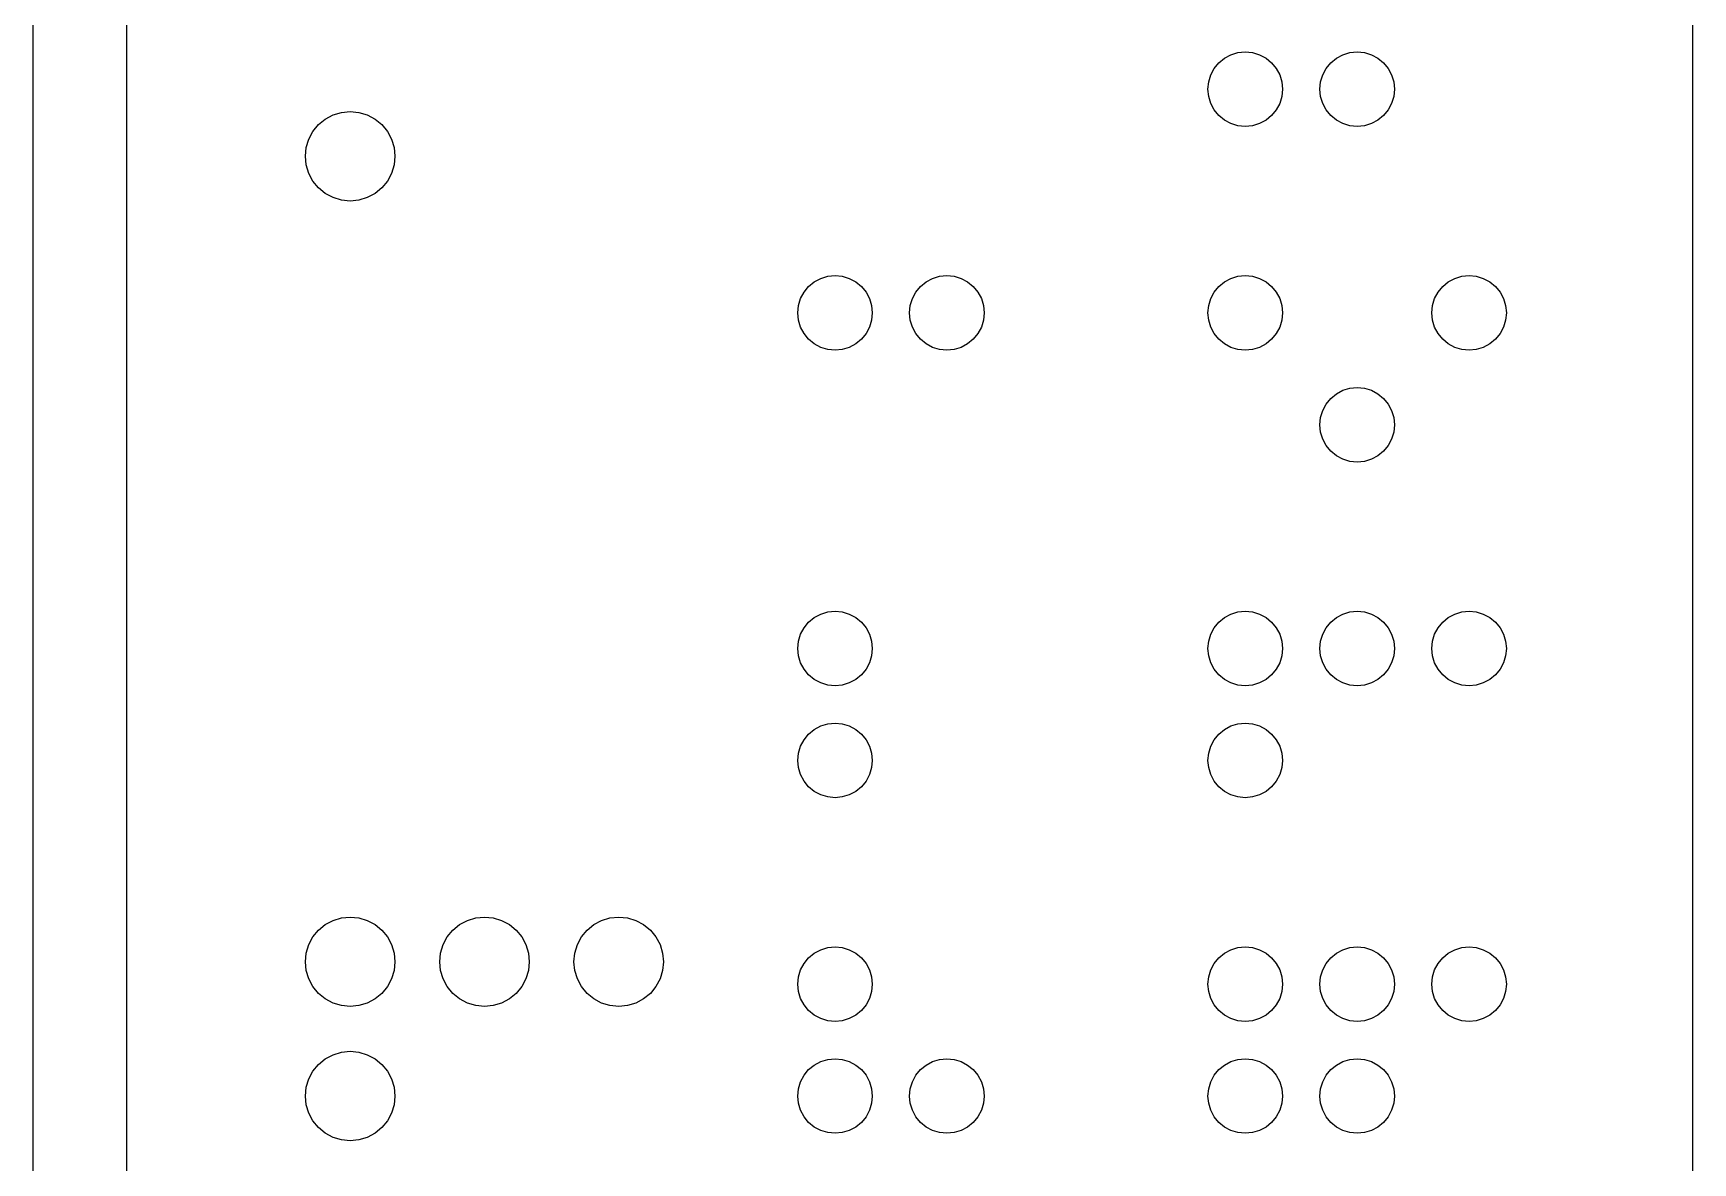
# Model space of a CAD drawing. Header units: metres. Extents: x 10 to 214, y -112 to 112.
# Drawn here: x 169.5 to 214, y 27.21 to 57.5 of the extents above; entities that cross this region are included whole.
import ezdxf

# ---------------------------------------------------------------- set-up
doc = ezdxf.new("R2010")
doc.units = ezdxf.units.M

msp = doc.modelspace()

# ---------------------------------------------------------------- linework, layer by layer
for p, q in [((169.5, -106), (169.5, 106)), ((172, 106), (172, -106)), ((214, -106), (214, 106)), ((201.617, 56.9239), (201.805, 56.9808)), ((201.805, 56.9808), (202, 57)), ((202, 57), (202.195, 56.9808)), ((202.195, 56.9808), (202.383, 56.9239)), ((204.617, 56.9239), (204.805, 56.9808)), ((204.805, 56.9808), (205, 57)), ((205, 57), (205.195, 56.9808)), ((205.195, 56.9808), (205.383, 56.9239)), ((201.076, 56.3827), (201.169, 56.5556)), ((201.169, 56.5556), (201.293, 56.7071)), ((201.293, 56.7071), (201.444, 56.8315)), ((201.444, 56.8315), (201.617, 56.9239)), ((202.383, 56.9239), (202.556, 56.8315)), ((202.556, 56.8315), (202.707, 56.7071)), ((202.707, 56.7071), (202.831, 56.5556)), ((202.831, 56.5556), (202.924, 56.3827)), ((204.076, 56.3827), (204.169, 56.5556)), ((204.169, 56.5556), (204.293, 56.7071)), ((204.293, 56.7071), (204.444, 56.8315)), ((204.444, 56.8315), (204.617, 56.9239)), ((205.383, 56.9239), (205.556, 56.8315)), ((205.556, 56.8315), (205.707, 56.7071)), ((205.707, 56.7071), (205.831, 56.5556)), ((205.831, 56.5556), (205.924, 56.3827)), ((201, 56), (201.019, 56.1951)), ((201.019, 56.1951), (201.076, 56.3827)), ((202.924, 56.3827), (202.981, 56.1951)), ((202.981, 56.1951), (203, 56)), ((204, 56), (204.019, 56.1951)), ((204.019, 56.1951), (204.076, 56.3827)), ((205.924, 56.3827), (205.981, 56.1951)), ((205.981, 56.1951), (206, 56)), ((201.019, 55.8049), (201, 56)), ((201.076, 55.6173), (201.019, 55.8049)), ((202.981, 55.8049), (202.924, 55.6173)), ((203, 56), (202.981, 55.8049)), ((204.019, 55.8049), (204, 56)), ((204.076, 55.6173), (204.019, 55.8049)), ((205.981, 55.8049), (205.924, 55.6173)), ((206, 56), (205.981, 55.8049)), ((177.151, 55.0485), (177.333, 55.1978)), ((177.333, 55.1978), (177.541, 55.3087)), ((177.541, 55.3087), (177.766, 55.377)), ((177.766, 55.377), (178, 55.4)), ((178, 55.4), (178.234, 55.377)), ((178.234, 55.377), (178.459, 55.3087)), ((178.459, 55.3087), (178.667, 55.1978)), ((178.667, 55.1978), (178.848, 55.0485)), ((201.169, 55.4444), (201.076, 55.6173)), ((201.293, 55.2929), (201.169, 55.4444)), ((201.444, 55.1685), (201.293, 55.2929)), ((202.707, 55.2929), (202.556, 55.1685)), ((202.831, 55.4444), (202.707, 55.2929)), ((202.924, 55.6173), (202.831, 55.4444)), ((204.169, 55.4444), (204.076, 55.6173)), ((204.293, 55.2929), (204.169, 55.4444)), ((204.444, 55.1685), (204.293, 55.2929)), ((205.707, 55.2929), (205.556, 55.1685)), ((205.831, 55.4444), (205.707, 55.2929)), ((205.924, 55.6173), (205.831, 55.4444)), ((176.891, 54.6592), (177.002, 54.8667)), ((177.002, 54.8667), (177.151, 55.0485)), ((178.848, 55.0485), (178.998, 54.8667)), ((178.998, 54.8667), (179.109, 54.6592)), ((201.617, 55.0761), (201.444, 55.1685)), ((201.805, 55.0192), (201.617, 55.0761)), ((202, 55), (201.805, 55.0192)), ((202.195, 55.0192), (202, 55)), ((202.383, 55.0761), (202.195, 55.0192)), ((202.556, 55.1685), (202.383, 55.0761)), ((204.617, 55.0761), (204.444, 55.1685)), ((204.805, 55.0192), (204.617, 55.0761)), ((205, 55), (204.805, 55.0192)), ((205.195, 55.0192), (205, 55)), ((205.383, 55.0761), (205.195, 55.0192)), ((205.556, 55.1685), (205.383, 55.0761)), ((176.8, 54.2), (176.823, 54.4341)), ((176.823, 54.4341), (176.891, 54.6592)), ((179.109, 54.6592), (179.177, 54.4341)), ((179.177, 54.4341), (179.2, 54.2)), ((176.823, 53.9659), (176.8, 54.2)), ((176.891, 53.7408), (176.823, 53.9659)), ((179.177, 53.9659), (179.109, 53.7408)), ((179.2, 54.2), (179.177, 53.9659)), ((177.002, 53.5333), (176.891, 53.7408)), ((177.151, 53.3515), (177.002, 53.5333)), ((178.998, 53.5333), (178.848, 53.3515)), ((179.109, 53.7408), (178.998, 53.5333)), ((177.333, 53.2022), (177.151, 53.3515)), ((177.541, 53.0914), (177.333, 53.2022)), ((177.766, 53.0231), (177.541, 53.0914)), ((178, 53), (177.766, 53.0231)), ((178.234, 53.0231), (178, 53)), ((178.459, 53.0914), (178.234, 53.0231)), ((178.667, 53.2022), (178.459, 53.0914)), ((178.848, 53.3515), (178.667, 53.2022)), ((190.293, 50.7071), (190.444, 50.8315)), ((190.444, 50.8315), (190.617, 50.9239)), ((190.617, 50.9239), (190.805, 50.9808)), ((190.805, 50.9808), (191, 51)), ((191, 51), (191.195, 50.9808)), ((191.195, 50.9808), (191.383, 50.9239)), ((191.383, 50.9239), (191.556, 50.8315)), ((191.556, 50.8315), (191.707, 50.7071)), ((193.293, 50.7071), (193.444, 50.8315)), ((193.444, 50.8315), (193.617, 50.9239)), ((193.617, 50.9239), (193.805, 50.9808)), ((193.805, 50.9808), (194, 51)), ((194, 51), (194.195, 50.9808)), ((194.195, 50.9808), (194.383, 50.9239)), ((194.383, 50.9239), (194.556, 50.8315)), ((194.556, 50.8315), (194.707, 50.7071)), ((201.293, 50.7071), (201.444, 50.8315)), ((201.444, 50.8315), (201.617, 50.9239)), ((201.617, 50.9239), (201.805, 50.9808)), ((201.805, 50.9808), (202, 51)), ((202, 51), (202.195, 50.9808)), ((202.195, 50.9808), (202.383, 50.9239)), ((202.383, 50.9239), (202.556, 50.8315)), ((202.556, 50.8315), (202.707, 50.7071)), ((207.293, 50.7071), (207.444, 50.8315)), ((207.444, 50.8315), (207.617, 50.9239)), ((207.617, 50.9239), (207.805, 50.9808)), ((207.805, 50.9808), (208, 51)), ((208, 51), (208.195, 50.9808)), ((208.195, 50.9808), (208.383, 50.9239)), ((208.383, 50.9239), (208.556, 50.8315)), ((208.556, 50.8315), (208.707, 50.7071)), ((190.019, 50.1951), (190.076, 50.3827)), ((190.076, 50.3827), (190.169, 50.5556)), ((190.169, 50.5556), (190.293, 50.7071)), ((191.707, 50.7071), (191.831, 50.5556)), ((191.831, 50.5556), (191.924, 50.3827)), ((191.924, 50.3827), (191.981, 50.1951)), ((193.019, 50.1951), (193.076, 50.3827)), ((193.076, 50.3827), (193.169, 50.5556)), ((193.169, 50.5556), (193.293, 50.7071)), ((194.707, 50.7071), (194.831, 50.5556)), ((194.831, 50.5556), (194.924, 50.3827)), ((194.924, 50.3827), (194.981, 50.1951)), ((201.019, 50.1951), (201.076, 50.3827)), ((201.076, 50.3827), (201.169, 50.5556)), ((201.169, 50.5556), (201.293, 50.7071)), ((202.707, 50.7071), (202.831, 50.5556)), ((202.831, 50.5556), (202.924, 50.3827)), ((202.924, 50.3827), (202.981, 50.1951)), ((207.019, 50.1951), (207.076, 50.3827)), ((207.076, 50.3827), (207.169, 50.5556)), ((207.169, 50.5556), (207.293, 50.7071)), ((208.707, 50.7071), (208.831, 50.5556)), ((208.831, 50.5556), (208.924, 50.3827)), ((208.924, 50.3827), (208.981, 50.1951)), ((190, 50), (190.019, 50.1951)), ((190.019, 49.8049), (190, 50)), ((191.981, 50.1951), (192, 50)), ((192, 50), (191.981, 49.8049)), ((193, 50), (193.019, 50.1951)), ((193.019, 49.8049), (193, 50)), ((194.981, 50.1951), (195, 50)), ((195, 50), (194.981, 49.8049)), ((201, 50), (201.019, 50.1951)), ((201.019, 49.8049), (201, 50)), ((202.981, 50.1951), (203, 50)), ((203, 50), (202.981, 49.8049)), ((207, 50), (207.019, 50.1951)), ((207.019, 49.8049), (207, 50)), ((208.981, 50.1951), (209, 50)), ((209, 50), (208.981, 49.8049)), ((190.076, 49.6173), (190.019, 49.8049)), ((190.169, 49.4444), (190.076, 49.6173)), ((190.293, 49.2929), (190.169, 49.4444)), ((191.831, 49.4444), (191.707, 49.2929)), ((191.924, 49.6173), (191.831, 49.4444)), ((191.981, 49.8049), (191.924, 49.6173)), ((193.076, 49.6173), (193.019, 49.8049)), ((193.169, 49.4444), (193.076, 49.6173)), ((193.293, 49.2929), (193.169, 49.4444)), ((194.831, 49.4444), (194.707, 49.2929)), ((194.924, 49.6173), (194.831, 49.4444)), ((194.981, 49.8049), (194.924, 49.6173)), ((201.076, 49.6173), (201.019, 49.8049)), ((201.169, 49.4444), (201.076, 49.6173)), ((201.293, 49.2929), (201.169, 49.4444)), ((202.831, 49.4444), (202.707, 49.2929)), ((202.924, 49.6173), (202.831, 49.4444)), ((202.981, 49.8049), (202.924, 49.6173)), ((207.076, 49.6173), (207.019, 49.8049)), ((207.169, 49.4444), (207.076, 49.6173)), ((207.293, 49.2929), (207.169, 49.4444)), ((208.831, 49.4444), (208.707, 49.2929)), ((208.924, 49.6173), (208.831, 49.4444)), ((208.981, 49.8049), (208.924, 49.6173)), ((190.444, 49.1685), (190.293, 49.2929)), ((190.617, 49.0761), (190.444, 49.1685)), ((190.805, 49.0192), (190.617, 49.0761)), ((191, 49), (190.805, 49.0192)), ((191.195, 49.0192), (191, 49)), ((191.383, 49.0761), (191.195, 49.0192)), ((191.556, 49.1685), (191.383, 49.0761)), ((191.707, 49.2929), (191.556, 49.1685)), ((193.444, 49.1685), (193.293, 49.2929)), ((193.617, 49.0761), (193.444, 49.1685)), ((193.805, 49.0192), (193.617, 49.0761)), ((194, 49), (193.805, 49.0192)), ((194.195, 49.0192), (194, 49)), ((194.383, 49.0761), (194.195, 49.0192)), ((194.556, 49.1685), (194.383, 49.0761)), ((194.707, 49.2929), (194.556, 49.1685)), ((201.444, 49.1685), (201.293, 49.2929)), ((201.617, 49.0761), (201.444, 49.1685)), ((201.805, 49.0192), (201.617, 49.0761)), ((202, 49), (201.805, 49.0192)), ((202.195, 49.0192), (202, 49)), ((202.383, 49.0761), (202.195, 49.0192)), ((202.556, 49.1685), (202.383, 49.0761)), ((202.707, 49.2929), (202.556, 49.1685)), ((207.444, 49.1685), (207.293, 49.2929)), ((207.617, 49.0761), (207.444, 49.1685)), ((207.805, 49.0192), (207.617, 49.0761)), ((208, 49), (207.805, 49.0192)), ((208.195, 49.0192), (208, 49)), ((208.383, 49.0761), (208.195, 49.0192)), ((208.556, 49.1685), (208.383, 49.0761)), ((208.707, 49.2929), (208.556, 49.1685)), ((204.169, 47.5556), (204.293, 47.7071)), ((204.293, 47.7071), (204.444, 47.8315)), ((204.444, 47.8315), (204.617, 47.9239)), ((204.617, 47.9239), (204.805, 47.9808)), ((204.805, 47.9808), (205, 48)), ((205, 48), (205.195, 47.9808)), ((205.195, 47.9808), (205.383, 47.9239)), ((205.383, 47.9239), (205.556, 47.8315)), ((205.556, 47.8315), (205.707, 47.7071)), ((205.707, 47.7071), (205.831, 47.5556)), ((204, 47), (204.019, 47.1951)), ((204.019, 47.1951), (204.076, 47.3827)), ((204.076, 47.3827), (204.169, 47.5556)), ((205.831, 47.5556), (205.924, 47.3827)), ((205.924, 47.3827), (205.981, 47.1951)), ((205.981, 47.1951), (206, 47)), ((204.019, 46.8049), (204, 47)), ((204.076, 46.6173), (204.019, 46.8049)), ((205.981, 46.8049), (205.924, 46.6173)), ((206, 47), (205.981, 46.8049)), ((204.169, 46.4444), (204.076, 46.6173)), ((204.293, 46.2929), (204.169, 46.4444)), ((204.444, 46.1685), (204.293, 46.2929)), ((205.707, 46.2929), (205.556, 46.1685)), ((205.831, 46.4444), (205.707, 46.2929)), ((205.924, 46.6173), (205.831, 46.4444)), ((204.617, 46.0761), (204.444, 46.1685)), ((204.805, 46.0192), (204.617, 46.0761)), ((205, 46), (204.805, 46.0192)), ((205.195, 46.0192), (205, 46)), ((205.383, 46.0761), (205.195, 46.0192)), ((205.556, 46.1685), (205.383, 46.0761)), ((190.293, 41.7071), (190.444, 41.8315)), ((190.444, 41.8315), (190.617, 41.9239)), ((190.617, 41.9239), (190.805, 41.9808)), ((190.805, 41.9808), (191, 42)), ((191, 42), (191.195, 41.9808)), ((191.195, 41.9808), (191.383, 41.9239)), ((191.383, 41.9239), (191.556, 41.8315)), ((191.556, 41.8315), (191.707, 41.7071)), ((201.293, 41.7071), (201.444, 41.8315)), ((201.444, 41.8315), (201.617, 41.9239)), ((201.617, 41.9239), (201.805, 41.9808)), ((201.805, 41.9808), (202, 42)), ((202, 42), (202.195, 41.9808)), ((202.195, 41.9808), (202.383, 41.9239)), ((202.383, 41.9239), (202.556, 41.8315)), ((202.556, 41.8315), (202.707, 41.7071)), ((204.293, 41.7071), (204.444, 41.8315)), ((204.444, 41.8315), (204.617, 41.9239)), ((204.617, 41.9239), (204.805, 41.9808)), ((204.805, 41.9808), (205, 42)), ((205, 42), (205.195, 41.9808)), ((205.195, 41.9808), (205.383, 41.9239)), ((205.383, 41.9239), (205.556, 41.8315)), ((205.556, 41.8315), (205.707, 41.7071)), ((207.293, 41.7071), (207.444, 41.8315)), ((207.444, 41.8315), (207.617, 41.9239)), ((207.617, 41.9239), (207.805, 41.9808)), ((207.805, 41.9808), (208, 42)), ((208, 42), (208.195, 41.9808)), ((208.195, 41.9808), (208.383, 41.9239)), ((208.383, 41.9239), (208.556, 41.8315)), ((208.556, 41.8315), (208.707, 41.7071)), ((190.076, 41.3827), (190.169, 41.5556)), ((190.169, 41.5556), (190.293, 41.7071)), ((191.707, 41.7071), (191.831, 41.5556)), ((191.831, 41.5556), (191.924, 41.3827)), ((201.076, 41.3827), (201.169, 41.5556)), ((201.169, 41.5556), (201.293, 41.7071)), ((202.707, 41.7071), (202.831, 41.5556)), ((202.831, 41.5556), (202.924, 41.3827)), ((204.076, 41.3827), (204.169, 41.5556)), ((204.169, 41.5556), (204.293, 41.7071)), ((205.707, 41.7071), (205.831, 41.5556)), ((205.831, 41.5556), (205.924, 41.3827)), ((207.076, 41.3827), (207.169, 41.5556)), ((207.169, 41.5556), (207.293, 41.7071)), ((208.707, 41.7071), (208.831, 41.5556)), ((208.831, 41.5556), (208.924, 41.3827)), ((190, 41), (190.019, 41.1951)), ((190.019, 40.8049), (190, 41)), ((190.019, 41.1951), (190.076, 41.3827)), ((191.924, 41.3827), (191.981, 41.1951)), ((191.981, 41.1951), (192, 41)), ((192, 41), (191.981, 40.8049)), ((201, 41), (201.019, 41.1951)), ((201.019, 40.8049), (201, 41)), ((201.019, 41.1951), (201.076, 41.3827)), ((202.924, 41.3827), (202.981, 41.1951)), ((202.981, 41.1951), (203, 41)), ((203, 41), (202.981, 40.8049)), ((204, 41), (204.019, 41.1951)), ((204.019, 40.8049), (204, 41)), ((204.019, 41.1951), (204.076, 41.3827)), ((205.924, 41.3827), (205.981, 41.1951)), ((205.981, 41.1951), (206, 41)), ((206, 41), (205.981, 40.8049)), ((207, 41), (207.019, 41.1951)), ((207.019, 40.8049), (207, 41)), ((207.019, 41.1951), (207.076, 41.3827)), ((208.924, 41.3827), (208.981, 41.1951)), ((208.981, 41.1951), (209, 41)), ((209, 41), (208.981, 40.8049)), ((190.076, 40.6173), (190.019, 40.8049)), ((190.169, 40.4444), (190.076, 40.6173)), ((191.924, 40.6173), (191.831, 40.4444)), ((191.981, 40.8049), (191.924, 40.6173)), ((201.076, 40.6173), (201.019, 40.8049)), ((201.169, 40.4444), (201.076, 40.6173)), ((202.924, 40.6173), (202.831, 40.4444)), ((202.981, 40.8049), (202.924, 40.6173)), ((204.076, 40.6173), (204.019, 40.8049)), ((204.169, 40.4444), (204.076, 40.6173)), ((205.924, 40.6173), (205.831, 40.4444)), ((205.981, 40.8049), (205.924, 40.6173)), ((207.076, 40.6173), (207.019, 40.8049)), ((207.169, 40.4444), (207.076, 40.6173)), ((208.924, 40.6173), (208.831, 40.4444)), ((208.981, 40.8049), (208.924, 40.6173)), ((190.293, 40.2929), (190.169, 40.4444)), ((190.444, 40.1685), (190.293, 40.2929)), ((190.617, 40.0761), (190.444, 40.1685)), ((190.805, 40.0192), (190.617, 40.0761)), ((191.383, 40.0761), (191.195, 40.0192)), ((191.556, 40.1685), (191.383, 40.0761)), ((191.707, 40.2929), (191.556, 40.1685)), ((191.831, 40.4444), (191.707, 40.2929)), ((201.293, 40.2929), (201.169, 40.4444)), ((201.444, 40.1685), (201.293, 40.2929)), ((201.617, 40.0761), (201.444, 40.1685)), ((201.805, 40.0192), (201.617, 40.0761)), ((202.383, 40.0761), (202.195, 40.0192)), ((202.556, 40.1685), (202.383, 40.0761)), ((202.707, 40.2929), (202.556, 40.1685)), ((202.831, 40.4444), (202.707, 40.2929)), ((204.293, 40.2929), (204.169, 40.4444)), ((204.444, 40.1685), (204.293, 40.2929)), ((204.617, 40.0761), (204.444, 40.1685)), ((204.805, 40.0192), (204.617, 40.0761)), ((205.383, 40.0761), (205.195, 40.0192)), ((205.556, 40.1685), (205.383, 40.0761)), ((205.707, 40.2929), (205.556, 40.1685)), ((205.831, 40.4444), (205.707, 40.2929)), ((207.293, 40.2929), (207.169, 40.4444)), ((207.444, 40.1685), (207.293, 40.2929)), ((207.617, 40.0761), (207.444, 40.1685)), ((207.805, 40.0192), (207.617, 40.0761)), ((208.383, 40.0761), (208.195, 40.0192)), ((208.556, 40.1685), (208.383, 40.0761)), ((208.707, 40.2929), (208.556, 40.1685)), ((208.831, 40.4444), (208.707, 40.2929)), ((191, 40), (190.805, 40.0192)), ((191.195, 40.0192), (191, 40)), ((202, 40), (201.805, 40.0192)), ((202.195, 40.0192), (202, 40)), ((205, 40), (204.805, 40.0192)), ((205.195, 40.0192), (205, 40)), ((208, 40), (207.805, 40.0192)), ((208.195, 40.0192), (208, 40)), ((190.293, 38.7071), (190.444, 38.8315)), ((190.444, 38.8315), (190.617, 38.9239)), ((190.617, 38.9239), (190.805, 38.9808)), ((190.805, 38.9808), (191, 39)), ((191, 39), (191.195, 38.9808)), ((191.195, 38.9808), (191.383, 38.9239)), ((191.383, 38.9239), (191.556, 38.8315)), ((191.556, 38.8315), (191.707, 38.7071)), ((201.293, 38.7071), (201.444, 38.8315)), ((201.444, 38.8315), (201.617, 38.9239)), ((201.617, 38.9239), (201.805, 38.9808)), ((201.805, 38.9808), (202, 39)), ((202, 39), (202.195, 38.9808)), ((202.195, 38.9808), (202.383, 38.9239)), ((202.383, 38.9239), (202.556, 38.8315)), ((202.556, 38.8315), (202.707, 38.7071)), ((190.019, 38.1951), (190.076, 38.3827)), ((190.076, 38.3827), (190.169, 38.5556)), ((190.169, 38.5556), (190.293, 38.7071)), ((191.707, 38.7071), (191.831, 38.5556)), ((191.831, 38.5556), (191.924, 38.3827)), ((191.924, 38.3827), (191.981, 38.1951)), ((201.019, 38.1951), (201.076, 38.3827)), ((201.076, 38.3827), (201.169, 38.5556)), ((201.169, 38.5556), (201.293, 38.7071)), ((202.707, 38.7071), (202.831, 38.5556)), ((202.831, 38.5556), (202.924, 38.3827)), ((202.924, 38.3827), (202.981, 38.1951)), ((190, 38), (190.019, 38.1951)), ((190.019, 37.8049), (190, 38)), ((191.981, 38.1951), (192, 38)), ((192, 38), (191.981, 37.8049)), ((201, 38), (201.019, 38.1951)), ((201.019, 37.8049), (201, 38)), ((202.981, 38.1951), (203, 38)), ((203, 38), (202.981, 37.8049)), ((190.076, 37.6173), (190.019, 37.8049)), ((190.169, 37.4444), (190.076, 37.6173)), ((190.293, 37.2929), (190.169, 37.4444)), ((191.831, 37.4444), (191.707, 37.2929)), ((191.924, 37.6173), (191.831, 37.4444)), ((191.981, 37.8049), (191.924, 37.6173)), ((201.076, 37.6173), (201.019, 37.8049)), ((201.169, 37.4444), (201.076, 37.6173)), ((201.293, 37.2929), (201.169, 37.4444)), ((202.831, 37.4444), (202.707, 37.2929)), ((202.924, 37.6173), (202.831, 37.4444)), ((202.981, 37.8049), (202.924, 37.6173)), ((190.444, 37.1685), (190.293, 37.2929)), ((190.617, 37.0761), (190.444, 37.1685)), ((190.805, 37.0192), (190.617, 37.0761)), ((191, 37), (190.805, 37.0192)), ((191.195, 37.0192), (191, 37)), ((191.383, 37.0761), (191.195, 37.0192)), ((191.556, 37.1685), (191.383, 37.0761)), ((191.707, 37.2929), (191.556, 37.1685)), ((201.444, 37.1685), (201.293, 37.2929)), ((201.617, 37.0761), (201.444, 37.1685)), ((201.805, 37.0192), (201.617, 37.0761)), ((202, 37), (201.805, 37.0192)), ((202.195, 37.0192), (202, 37)), ((202.383, 37.0761), (202.195, 37.0192)), ((202.556, 37.1685), (202.383, 37.0761)), ((202.707, 37.2929), (202.556, 37.1685)), ((177.002, 33.2667), (177.151, 33.4485)), ((177.151, 33.4485), (177.333, 33.5978)), ((177.333, 33.5978), (177.541, 33.7086)), ((177.541, 33.7086), (177.766, 33.7769)), ((177.766, 33.7769), (178, 33.8)), ((178, 33.8), (178.234, 33.7769)), ((178.234, 33.7769), (178.459, 33.7086)), ((178.459, 33.7086), (178.667, 33.5978)), ((178.667, 33.5978), (178.848, 33.4485)), ((178.848, 33.4485), (178.998, 33.2667)), ((180.602, 33.2667), (180.751, 33.4485)), ((180.751, 33.4485), (180.933, 33.5978)), ((180.933, 33.5978), (181.141, 33.7086)), ((181.141, 33.7086), (181.366, 33.7769)), ((181.366, 33.7769), (181.6, 33.8)), ((181.6, 33.8), (181.834, 33.7769)), ((181.834, 33.7769), (182.059, 33.7086)), ((182.059, 33.7086), (182.267, 33.5978)), ((182.267, 33.5978), (182.449, 33.4485)), ((182.449, 33.4485), (182.598, 33.2667)), ((184.202, 33.2667), (184.351, 33.4485)), ((184.351, 33.4485), (184.533, 33.5978)), ((184.533, 33.5978), (184.741, 33.7086)), ((184.741, 33.7086), (184.966, 33.7769)), ((184.966, 33.7769), (185.2, 33.8)), ((185.2, 33.8), (185.434, 33.7769)), ((185.434, 33.7769), (185.659, 33.7086)), ((185.659, 33.7086), (185.867, 33.5978)), ((185.867, 33.5978), (186.049, 33.4485)), ((186.049, 33.4485), (186.198, 33.2667)), ((176.823, 32.8341), (176.891, 33.0592)), ((176.891, 33.0592), (177.002, 33.2667)), ((178.998, 33.2667), (179.109, 33.0592)), ((179.109, 33.0592), (179.177, 32.8341)), ((180.423, 32.8341), (180.491, 33.0592)), ((180.491, 33.0592), (180.602, 33.2667)), ((182.598, 33.2667), (182.709, 33.0592)), ((182.709, 33.0592), (182.777, 32.8341)), ((184.023, 32.8341), (184.091, 33.0592)), ((184.091, 33.0592), (184.202, 33.2667)), ((186.198, 33.2667), (186.309, 33.0592)), ((186.309, 33.0592), (186.377, 32.8341)), ((190.617, 32.9239), (190.805, 32.9808)), ((190.805, 32.9808), (191, 33)), ((191, 33), (191.195, 32.9808)), ((191.195, 32.9808), (191.383, 32.9239)), ((201.617, 32.9239), (201.805, 32.9808)), ((201.805, 32.9808), (202, 33)), ((202, 33), (202.195, 32.9808)), ((202.195, 32.9808), (202.383, 32.9239)), ((204.617, 32.9239), (204.805, 32.9808)), ((204.805, 32.9808), (205, 33)), ((205, 33), (205.195, 32.9808)), ((205.195, 32.9808), (205.383, 32.9239)), ((207.617, 32.9239), (207.805, 32.9808)), ((207.805, 32.9808), (208, 33)), ((208, 33), (208.195, 32.9808)), ((208.195, 32.9808), (208.383, 32.9239)), ((176.8, 32.6), (176.823, 32.8341)), ((176.823, 32.3659), (176.8, 32.6)), ((179.177, 32.8341), (179.2, 32.6)), ((179.2, 32.6), (179.177, 32.3659)), ((180.4, 32.6), (180.423, 32.8341)), ((180.423, 32.3659), (180.4, 32.6)), ((182.777, 32.8341), (182.8, 32.6)), ((182.8, 32.6), (182.777, 32.3659)), ((184, 32.6), (184.023, 32.8341)), ((184.023, 32.3659), (184, 32.6)), ((186.377, 32.8341), (186.4, 32.6)), ((186.4, 32.6), (186.377, 32.3659)), ((190.076, 32.3827), (190.169, 32.5556)), ((190.169, 32.5556), (190.293, 32.7071)), ((190.293, 32.7071), (190.444, 32.8315)), ((190.444, 32.8315), (190.617, 32.9239)), ((191.383, 32.9239), (191.556, 32.8315)), ((191.556, 32.8315), (191.707, 32.7071)), ((191.707, 32.7071), (191.831, 32.5556)), ((191.831, 32.5556), (191.924, 32.3827)), ((201.076, 32.3827), (201.169, 32.5556)), ((201.169, 32.5556), (201.293, 32.7071)), ((201.293, 32.7071), (201.444, 32.8315)), ((201.444, 32.8315), (201.617, 32.9239)), ((202.383, 32.9239), (202.556, 32.8315)), ((202.556, 32.8315), (202.707, 32.7071)), ((202.707, 32.7071), (202.831, 32.5556)), ((202.831, 32.5556), (202.924, 32.3827)), ((204.076, 32.3827), (204.169, 32.5556)), ((204.169, 32.5556), (204.293, 32.7071)), ((204.293, 32.7071), (204.444, 32.8315)), ((204.444, 32.8315), (204.617, 32.9239)), ((205.383, 32.9239), (205.556, 32.8315)), ((205.556, 32.8315), (205.707, 32.7071)), ((205.707, 32.7071), (205.831, 32.5556)), ((205.831, 32.5556), (205.924, 32.3827)), ((207.076, 32.3827), (207.169, 32.5556)), ((207.169, 32.5556), (207.293, 32.7071)), ((207.293, 32.7071), (207.444, 32.8315)), ((207.444, 32.8315), (207.617, 32.9239)), ((208.383, 32.9239), (208.556, 32.8315)), ((208.556, 32.8315), (208.707, 32.7071)), ((208.707, 32.7071), (208.831, 32.5556)), ((208.831, 32.5556), (208.924, 32.3827)), ((176.891, 32.1408), (176.823, 32.3659)), ((177.002, 31.9333), (176.891, 32.1408)), ((179.109, 32.1408), (178.998, 31.9333)), ((179.177, 32.3659), (179.109, 32.1408)), ((180.491, 32.1408), (180.423, 32.3659)), ((180.602, 31.9333), (180.491, 32.1408)), ((182.709, 32.1408), (182.598, 31.9333)), ((182.777, 32.3659), (182.709, 32.1408)), ((184.091, 32.1408), (184.023, 32.3659)), ((184.202, 31.9333), (184.091, 32.1408)), ((186.309, 32.1408), (186.198, 31.9333)), ((186.377, 32.3659), (186.309, 32.1408)), ((190, 32), (190.019, 32.1951)), ((190.019, 32.1951), (190.076, 32.3827)), ((191.924, 32.3827), (191.981, 32.1951)), ((191.981, 32.1951), (192, 32)), ((201, 32), (201.019, 32.1951)), ((201.019, 32.1951), (201.076, 32.3827)), ((202.924, 32.3827), (202.981, 32.1951)), ((202.981, 32.1951), (203, 32)), ((204, 32), (204.019, 32.1951)), ((204.019, 32.1951), (204.076, 32.3827)), ((205.924, 32.3827), (205.981, 32.1951)), ((205.981, 32.1951), (206, 32)), ((207, 32), (207.019, 32.1951)), ((207.019, 32.1951), (207.076, 32.3827)), ((208.924, 32.3827), (208.981, 32.1951)), ((208.981, 32.1951), (209, 32)), ((177.151, 31.7515), (177.002, 31.9333)), ((177.333, 31.6022), (177.151, 31.7515)), ((177.541, 31.4914), (177.333, 31.6022)), ((178.667, 31.6022), (178.459, 31.4914)), ((178.848, 31.7515), (178.667, 31.6022)), ((178.998, 31.9333), (178.848, 31.7515)), ((180.751, 31.7515), (180.602, 31.9333)), ((180.933, 31.6022), (180.751, 31.7515)), ((181.141, 31.4914), (180.933, 31.6022)), ((182.267, 31.6022), (182.059, 31.4914)), ((182.449, 31.7515), (182.267, 31.6022)), ((182.598, 31.9333), (182.449, 31.7515)), ((184.351, 31.7515), (184.202, 31.9333)), ((184.533, 31.6022), (184.351, 31.7515)), ((184.741, 31.4914), (184.533, 31.6022)), ((185.867, 31.6022), (185.659, 31.4914)), ((186.049, 31.7515), (185.867, 31.6022)), ((186.198, 31.9333), (186.049, 31.7515)), ((190.019, 31.8049), (190, 32)), ((190.076, 31.6173), (190.019, 31.8049)), ((190.169, 31.4444), (190.076, 31.6173)), ((191.924, 31.6173), (191.831, 31.4444)), ((191.981, 31.8049), (191.924, 31.6173)), ((192, 32), (191.981, 31.8049)), ((201.019, 31.8049), (201, 32)), ((201.076, 31.6173), (201.019, 31.8049)), ((201.169, 31.4444), (201.076, 31.6173)), ((202.924, 31.6173), (202.831, 31.4444)), ((202.981, 31.8049), (202.924, 31.6173)), ((203, 32), (202.981, 31.8049)), ((204.019, 31.8049), (204, 32)), ((204.076, 31.6173), (204.019, 31.8049)), ((204.169, 31.4444), (204.076, 31.6173)), ((205.924, 31.6173), (205.831, 31.4444)), ((205.981, 31.8049), (205.924, 31.6173)), ((206, 32), (205.981, 31.8049)), ((207.019, 31.8049), (207, 32)), ((207.076, 31.6173), (207.019, 31.8049)), ((207.169, 31.4444), (207.076, 31.6173)), ((208.924, 31.6173), (208.831, 31.4444)), ((208.981, 31.8049), (208.924, 31.6173)), ((209, 32), (208.981, 31.8049)), ((177.766, 31.4231), (177.541, 31.4914)), ((178, 31.4), (177.766, 31.4231)), ((178.234, 31.4231), (178, 31.4)), ((178.459, 31.4914), (178.234, 31.4231)), ((181.366, 31.4231), (181.141, 31.4914)), ((181.6, 31.4), (181.366, 31.4231)), ((181.834, 31.4231), (181.6, 31.4)), ((182.059, 31.4914), (181.834, 31.4231)), ((184.966, 31.4231), (184.741, 31.4914)), ((185.2, 31.4), (184.966, 31.4231)), ((185.434, 31.4231), (185.2, 31.4)), ((185.659, 31.4914), (185.434, 31.4231)), ((190.293, 31.2929), (190.169, 31.4444)), ((190.444, 31.1685), (190.293, 31.2929)), ((190.617, 31.0761), (190.444, 31.1685)), ((191.556, 31.1685), (191.383, 31.0761)), ((191.707, 31.2929), (191.556, 31.1685)), ((191.831, 31.4444), (191.707, 31.2929)), ((201.293, 31.2929), (201.169, 31.4444)), ((201.444, 31.1685), (201.293, 31.2929)), ((201.617, 31.0761), (201.444, 31.1685)), ((202.556, 31.1685), (202.383, 31.0761)), ((202.707, 31.2929), (202.556, 31.1685)), ((202.831, 31.4444), (202.707, 31.2929)), ((204.293, 31.2929), (204.169, 31.4444)), ((204.444, 31.1685), (204.293, 31.2929)), ((204.617, 31.0761), (204.444, 31.1685)), ((205.556, 31.1685), (205.383, 31.0761)), ((205.707, 31.2929), (205.556, 31.1685)), ((205.831, 31.4444), (205.707, 31.2929)), ((207.293, 31.2929), (207.169, 31.4444)), ((207.444, 31.1685), (207.293, 31.2929)), ((207.617, 31.0761), (207.444, 31.1685)), ((208.556, 31.1685), (208.383, 31.0761)), ((208.707, 31.2929), (208.556, 31.1685)), ((208.831, 31.4444), (208.707, 31.2929)), ((190.805, 31.0192), (190.617, 31.0761)), ((191, 31), (190.805, 31.0192)), ((191.195, 31.0192), (191, 31)), ((191.383, 31.0761), (191.195, 31.0192)), ((201.805, 31.0192), (201.617, 31.0761)), ((202, 31), (201.805, 31.0192)), ((202.195, 31.0192), (202, 31)), ((202.383, 31.0761), (202.195, 31.0192)), ((204.805, 31.0192), (204.617, 31.0761)), ((205, 31), (204.805, 31.0192)), ((205.195, 31.0192), (205, 31)), ((205.383, 31.0761), (205.195, 31.0192)), ((207.805, 31.0192), (207.617, 31.0761)), ((208, 31), (207.805, 31.0192)), ((208.195, 31.0192), (208, 31)), ((208.383, 31.0761), (208.195, 31.0192)), ((177.002, 29.6667), (177.151, 29.8485)), ((177.151, 29.8485), (177.333, 29.9978)), ((177.333, 29.9978), (177.541, 30.1087)), ((177.541, 30.1087), (177.766, 30.177)), ((177.766, 30.177), (178, 30.2)), ((178, 30.2), (178.234, 30.177)), ((178.234, 30.177), (178.459, 30.1087)), ((178.459, 30.1087), (178.667, 29.9978)), ((178.667, 29.9978), (178.848, 29.8485)), ((178.848, 29.8485), (178.998, 29.6667)), ((190.293, 29.7071), (190.444, 29.8315)), ((190.444, 29.8315), (190.617, 29.9239)), ((190.617, 29.9239), (190.805, 29.9808)), ((190.805, 29.9808), (191, 30)), ((191, 30), (191.195, 29.9808)), ((191.195, 29.9808), (191.383, 29.9239)), ((191.383, 29.9239), (191.556, 29.8315)), ((191.556, 29.8315), (191.707, 29.7071)), ((193.293, 29.7071), (193.444, 29.8315)), ((193.444, 29.8315), (193.617, 29.9239)), ((193.617, 29.9239), (193.805, 29.9808)), ((193.805, 29.9808), (194, 30)), ((194, 30), (194.195, 29.9808)), ((194.195, 29.9808), (194.383, 29.9239)), ((194.383, 29.9239), (194.556, 29.8315)), ((194.556, 29.8315), (194.707, 29.7071)), ((201.293, 29.7071), (201.444, 29.8315)), ((201.444, 29.8315), (201.617, 29.9239)), ((201.617, 29.9239), (201.805, 29.9808)), ((201.805, 29.9808), (202, 30)), ((202, 30), (202.195, 29.9808)), ((202.195, 29.9808), (202.383, 29.9239)), ((202.383, 29.9239), (202.556, 29.8315)), ((202.556, 29.8315), (202.707, 29.7071)), ((204.293, 29.7071), (204.444, 29.8315)), ((204.444, 29.8315), (204.617, 29.9239)), ((204.617, 29.9239), (204.805, 29.9808)), ((204.805, 29.9808), (205, 30)), ((205, 30), (205.195, 29.9808)), ((205.195, 29.9808), (205.383, 29.9239)), ((205.383, 29.9239), (205.556, 29.8315)), ((205.556, 29.8315), (205.707, 29.7071)), ((176.823, 29.2341), (176.891, 29.4592)), ((176.891, 29.4592), (177.002, 29.6667)), ((178.998, 29.6667), (179.109, 29.4592)), ((179.109, 29.4592), (179.177, 29.2341)), ((190.019, 29.1951), (190.076, 29.3827)), ((190.076, 29.3827), (190.169, 29.5556)), ((190.169, 29.5556), (190.293, 29.7071)), ((191.707, 29.7071), (191.831, 29.5556)), ((191.831, 29.5556), (191.924, 29.3827)), ((191.924, 29.3827), (191.981, 29.1951)), ((193.019, 29.1951), (193.076, 29.3827)), ((193.076, 29.3827), (193.169, 29.5556)), ((193.169, 29.5556), (193.293, 29.7071)), ((194.707, 29.7071), (194.831, 29.5556)), ((194.831, 29.5556), (194.924, 29.3827)), ((194.924, 29.3827), (194.981, 29.1951)), ((201.019, 29.1951), (201.076, 29.3827)), ((201.076, 29.3827), (201.169, 29.5556)), ((201.169, 29.5556), (201.293, 29.7071)), ((202.707, 29.7071), (202.831, 29.5556)), ((202.831, 29.5556), (202.924, 29.3827)), ((202.924, 29.3827), (202.981, 29.1951)), ((204.019, 29.1951), (204.076, 29.3827)), ((204.076, 29.3827), (204.169, 29.5556)), ((204.169, 29.5556), (204.293, 29.7071)), ((205.707, 29.7071), (205.831, 29.5556)), ((205.831, 29.5556), (205.924, 29.3827)), ((205.924, 29.3827), (205.981, 29.1951)), ((176.8, 29), (176.823, 29.2341)), ((176.823, 28.7659), (176.8, 29)), ((179.177, 29.2341), (179.2, 29)), ((179.2, 29), (179.177, 28.7659)), ((190, 29), (190.019, 29.1951)), ((190.019, 28.8049), (190, 29)), ((191.981, 29.1951), (192, 29)), ((192, 29), (191.981, 28.8049)), ((193, 29), (193.019, 29.1951)), ((193.019, 28.8049), (193, 29)), ((194.981, 29.1951), (195, 29)), ((195, 29), (194.981, 28.8049)), ((201, 29), (201.019, 29.1951)), ((201.019, 28.8049), (201, 29)), ((202.981, 29.1951), (203, 29)), ((203, 29), (202.981, 28.8049)), ((204, 29), (204.019, 29.1951)), ((204.019, 28.8049), (204, 29)), ((205.981, 29.1951), (206, 29)), ((206, 29), (205.981, 28.8049)), ((176.891, 28.5408), (176.823, 28.7659)), ((177.002, 28.3333), (176.891, 28.5408)), ((179.109, 28.5408), (178.998, 28.3333)), ((179.177, 28.7659), (179.109, 28.5408)), ((190.076, 28.6173), (190.019, 28.8049)), ((190.169, 28.4444), (190.076, 28.6173)), ((191.924, 28.6173), (191.831, 28.4444)), ((191.981, 28.8049), (191.924, 28.6173)), ((193.076, 28.6173), (193.019, 28.8049)), ((193.169, 28.4444), (193.076, 28.6173)), ((194.924, 28.6173), (194.831, 28.4444)), ((194.981, 28.8049), (194.924, 28.6173)), ((201.076, 28.6173), (201.019, 28.8049)), ((201.169, 28.4444), (201.076, 28.6173)), ((202.924, 28.6173), (202.831, 28.4444)), ((202.981, 28.8049), (202.924, 28.6173)), ((204.076, 28.6173), (204.019, 28.8049)), ((204.169, 28.4444), (204.076, 28.6173)), ((205.924, 28.6173), (205.831, 28.4444)), ((205.981, 28.8049), (205.924, 28.6173)), ((177.151, 28.1515), (177.002, 28.3333)), ((177.333, 28.0022), (177.151, 28.1515)), ((178.848, 28.1515), (178.667, 28.0022)), ((178.998, 28.3333), (178.848, 28.1515)), ((190.293, 28.2929), (190.169, 28.4444)), ((190.444, 28.1685), (190.293, 28.2929)), ((190.617, 28.0761), (190.444, 28.1685)), ((190.805, 28.0192), (190.617, 28.0761)), ((191.383, 28.0761), (191.195, 28.0192)), ((191.556, 28.1685), (191.383, 28.0761)), ((191.707, 28.2929), (191.556, 28.1685)), ((191.831, 28.4444), (191.707, 28.2929)), ((193.293, 28.2929), (193.169, 28.4444)), ((193.444, 28.1685), (193.293, 28.2929)), ((193.617, 28.0761), (193.444, 28.1685)), ((193.805, 28.0192), (193.617, 28.0761)), ((194.383, 28.0761), (194.195, 28.0192)), ((194.556, 28.1685), (194.383, 28.0761)), ((194.707, 28.2929), (194.556, 28.1685)), ((194.831, 28.4444), (194.707, 28.2929)), ((201.293, 28.2929), (201.169, 28.4444)), ((201.444, 28.1685), (201.293, 28.2929)), ((201.617, 28.0761), (201.444, 28.1685)), ((201.805, 28.0192), (201.617, 28.0761)), ((202.383, 28.0761), (202.195, 28.0192)), ((202.556, 28.1685), (202.383, 28.0761)), ((202.707, 28.2929), (202.556, 28.1685)), ((202.831, 28.4444), (202.707, 28.2929)), ((204.293, 28.2929), (204.169, 28.4444)), ((204.444, 28.1685), (204.293, 28.2929)), ((204.617, 28.0761), (204.444, 28.1685)), ((204.805, 28.0192), (204.617, 28.0761)), ((205.383, 28.0761), (205.195, 28.0192)), ((205.556, 28.1685), (205.383, 28.0761)), ((205.707, 28.2929), (205.556, 28.1685)), ((205.831, 28.4444), (205.707, 28.2929)), ((177.541, 27.8914), (177.333, 28.0022)), ((177.766, 27.8231), (177.541, 27.8914)), ((178, 27.8), (177.766, 27.8231)), ((178.234, 27.8231), (178, 27.8)), ((178.459, 27.8914), (178.234, 27.8231)), ((178.667, 28.0022), (178.459, 27.8914)), ((191, 28), (190.805, 28.0192)), ((191.195, 28.0192), (191, 28)), ((194, 28), (193.805, 28.0192)), ((194.195, 28.0192), (194, 28)), ((202, 28), (201.805, 28.0192)), ((202.195, 28.0192), (202, 28)), ((205, 28), (204.805, 28.0192)), ((205.195, 28.0192), (205, 28))]:
    msp.add_line(p, q)

doc.saveas('drawing.dxf')
